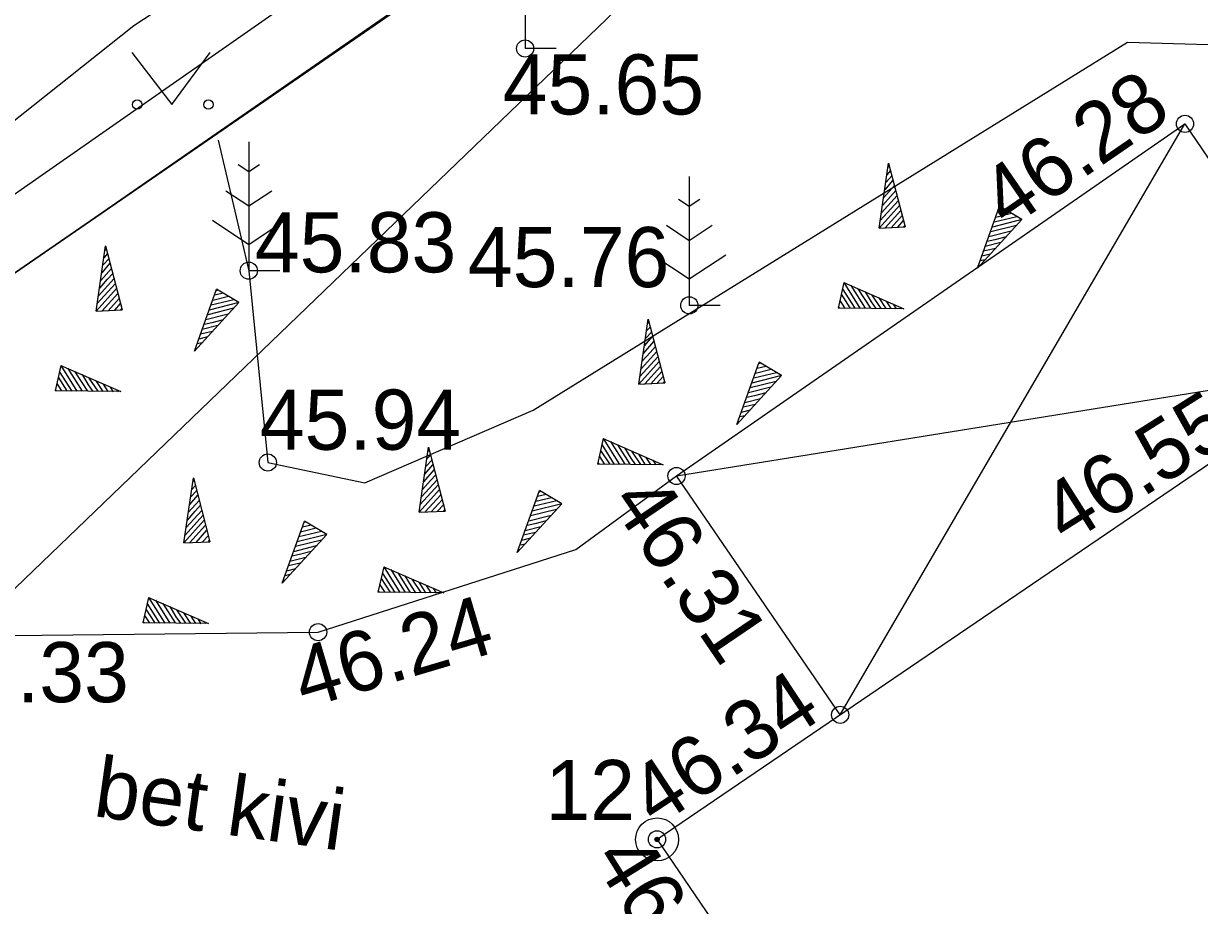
# Model space of a CAD drawing. Extents: x 642540 to 664205, y 6455727 to 6474272.
# Drawn here: x 642694.13 to 642707.81, y 6455835.37 to 6455845.64 of the extents above; entities that cross this region are included whole.
import ezdxf

# ---------------------------------------------------------------- set-up
doc = ezdxf.new("R2010")
doc.units = 0
for name, color, linetype in [('AED', 7, 'Continuous'), ('Default', 7, 'Continuous'), ('HALJASTUS', 7, 'Continuous'), ('HOONE', 7, 'Continuous'), ('HOONEDET', 7, 'Continuous'), ('KOORDPUNKT', 7, 'Continuous'), ('KORGUS-EH2000', 7, 'Continuous'), ('MOOTPIIR', 7, 'Continuous'), ('PIIR', 7, 'Continuous'), ('PUU', 7, 'Continuous'), ('RELJEEF', 7, 'Continuous'), ('SIOHULIIN', 7, 'Continuous'), ('TEE', 7, 'Continuous')]:
    doc.layers.add(name, color=color, linetype=linetype)

# ---------------------------------------------------------------- blocks, each defined once
blk = doc.blocks.new('POINT_DISPLAY')
at = {"layer": 'Default'}
blk.add_line((0, 0), (0, 0), dxfattribs=at)

msp = doc.modelspace()

# ---------------------------------------------------------------- linework, layer by layer
at = {"layer": 'AED'}
msp.add_lwpolyline([(642688.441, 6455838.805), (642690.793, 6455840.494), (642698.674, 6455845.957)], dxfattribs=at)
at = {"layer": 'HALJASTUS'}
for p, q in [((642695.388, 6455845.298), (642695.852, 6455844.691)), ((642695.852, 6455844.691), (642696.297, 6455845.298))]:
    msp.add_line(p, q, dxfattribs=at)
msp.add_lwpolyline([(642696.393, 6455844.278), (642696.748, 6455842.757), (642696.969, 6455840.524), (642698.099, 6455840.287), (642700.056, 6455841.132), (642706.971, 6455845.416), (642708.176, 6455845.384), (642708.984, 6455844.925), (642710.872, 6455842.395)], dxfattribs=at)
for centre in [(642695.451, 6455844.691), (642696.279, 6455844.691)]:
    msp.add_circle(centre, 0.055, dxfattribs=at)
at = {"layer": 'HOONE'}
msp.add_lwpolyline([(642703.627, 6455837.587), (642701.723, 6455840.368), (642707.638, 6455844.467), (642713.26, 6455836.195), (642712.138, 6455835.43)], dxfattribs=at)
msp.add_lwpolyline([(642708.434, 6455840.86), (642701.497, 6455836.137), (642703.819, 6455832.719), (642702.241, 6455831.647), (642704.741, 6455827.967), (642706.319, 6455829.039), (642708.402, 6455825.973), (642710.498, 6455827.397), (642711.527, 6455825.882), (642714.325, 6455827.798), (642713.25, 6455829.267), (642715.362, 6455830.702)], close=True, dxfattribs=at)
at = {"layer": 'HOONEDET'}
for p, q in [((642703.627, 6455837.587), (642707.638, 6455844.467)), ((642701.723, 6455840.368), (642709.566, 6455841.63))]:
    msp.add_line(p, q, dxfattribs=at)
at = {"layer": 'KOORDPUNKT'}
for radius in [0.25, 0.025, 0.0221, 0.0191, 0.0161, 0.0132, 0.0102, 0.00726, 0.0043]:
    msp.add_circle((642701.497, 6455836.137), radius, dxfattribs=at)
at = {"layer": 'KORGUS-EH2000'}
for centre in [(642699.962, 6455845.344), (642707.638, 6455844.467), (642696.748, 6455842.757), (642701.872, 6455842.354), (642696.969, 6455840.524), (642701.723, 6455840.368), (642697.554, 6455838.549), (642703.627, 6455837.587), (642701.497, 6455836.137)]:
    msp.add_circle(centre, 0.1, dxfattribs=at)
at = {"layer": 'MOOTPIIR'}
msp.add_lwpolyline([(642727.005, 6455866.696), (642742.26, 6455830.317), (642706.211, 6455811.942), (642685.17, 6455837.468)], close=True, dxfattribs=at)
at = {"layer": 'PIIR'}
msp.add_lwpolyline([(642702.6, 6455890.85), (642663.77, 6455862.88), (642683.56, 6455841.23), (642726.25, 6455871.09), (642728.12, 6455866.23), (642686.75, 6455837.72), (642708.44, 6455813.64), (642756.23, 6455760), (642759.15, 6455757.19), (642765.04, 6455751.53), (642781.48, 6455735.7), (642764.31, 6455726.9), (642755.51, 6455736.04), (642731.26, 6455763.03), (642712.56, 6455748.07), (642709.05, 6455752.06), (642703.05, 6455759.64), (642724.56, 6455770.53), (642694.14, 6455803.96), (642661.22, 6455840.47), (642651.26, 6455851.8), (642623.21, 6455883.95)], dxfattribs=at)
msp.add_lwpolyline([(642686.75, 6455837.72), (642728.12, 6455866.23), (642741.79, 6455830.56), (642708.44, 6455813.64)], close=True, dxfattribs=at)
at = {"layer": 'PUU'}
for p, q in [((642699.962, 6455846.844), (642699.962, 6455845.344)), ((642700.322, 6455845.344), (642699.962, 6455845.344)), ((642696.748, 6455844.257), (642696.748, 6455842.757)), ((642696.748, 6455843.907), (642696.624, 6455843.99)), ((642696.872, 6455843.99), (642696.748, 6455843.907)), ((642701.872, 6455843.854), (642701.872, 6455842.354)), ((642696.748, 6455843.507), (642696.481, 6455843.685)), ((642697.015, 6455843.685), (642696.748, 6455843.507)), ((642701.872, 6455843.504), (642701.748, 6455843.587)), ((642701.996, 6455843.587), (642701.872, 6455843.504)), ((642696.324, 6455843.346), (642696.748, 6455843.064)), ((642696.748, 6455843.064), (642697.172, 6455843.346)), ((642701.872, 6455843.104), (642701.605, 6455843.282)), ((642702.139, 6455843.282), (642701.872, 6455843.104)), ((642701.448, 6455842.943), (642701.872, 6455842.661)), ((642701.872, 6455842.661), (642702.296, 6455842.943)), ((642697.108, 6455842.757), (642696.748, 6455842.757)), ((642702.232, 6455842.354), (642701.872, 6455842.354))]:
    msp.add_line(p, q, dxfattribs=at)
at = {"layer": 'RELJEEF'}
for p, q in [((642704.081, 6455843.253), (642704.191, 6455844.01)), ((642704.185, 6455843.964), (642704.199, 6455843.981)), ((642704.191, 6455844.01), (642704.383, 6455843.267)), ((642704.158, 6455843.785), (642704.232, 6455843.864)), ((642704.172, 6455843.874), (642704.215, 6455843.922)), ((642704.135, 6455843.609), (642704.258, 6455843.749)), ((642704.149, 6455843.698), (642704.241, 6455843.808)), ((642704.094, 6455843.342), (642704.302, 6455843.571)), ((642704.108, 6455843.431), (642704.29, 6455843.632)), ((642704.122, 6455843.52), (642704.212, 6455843.623)), ((642704.212, 6455843.623), (642704.274, 6455843.69)), ((642704.081, 6455843.253), (642704.316, 6455843.517)), ((642704.15, 6455843.258), (642704.332, 6455843.458)), ((642705.223, 6455842.786), (642705.482, 6455843.508)), ((642705.559, 6455843.461), (642705.46, 6455843.437)), ((642705.497, 6455843.498), (642705.479, 6455843.49)), ((642705.742, 6455843.353), (642705.482, 6455843.508)), ((642704.222, 6455843.258), (642704.349, 6455843.4)), ((642704.296, 6455843.265), (642704.365, 6455843.341)), ((642705.742, 6455843.353), (642705.223, 6455842.786)), ((642705.742, 6455843.353), (642705.397, 6455843.264)), ((642705.682, 6455843.386), (642705.419, 6455843.324)), ((642705.621, 6455843.423), (642705.438, 6455843.377)), ((642704.081, 6455843.253), (642704.383, 6455843.267)), ((642704.365, 6455843.27), (642704.377, 6455843.281)), ((642705.617, 6455843.218), (642705.356, 6455843.151)), ((642705.679, 6455843.285), (642705.378, 6455843.211)), ((642694.973, 6455842.287), (642695.083, 6455843.045)), ((642695.083, 6455843.045), (642695.275, 6455842.301)), ((642705.497, 6455843.084), (642705.315, 6455843.038)), ((642705.426, 6455843.118), (642705.336, 6455843.098)), ((642705.559, 6455843.152), (642705.426, 6455843.118)), ((642695.05, 6455842.82), (642695.124, 6455842.898)), ((642695.064, 6455842.909), (642695.107, 6455842.957)), ((642695.077, 6455842.998), (642695.091, 6455843.016)), ((642705.315, 6455842.884), (642705.254, 6455842.872)), ((642705.377, 6455842.951), (642705.273, 6455842.925)), ((642705.435, 6455843.017), (642705.295, 6455842.985)), ((642695.027, 6455842.644), (642695.15, 6455842.784)), ((642695.041, 6455842.733), (642695.133, 6455842.842)), ((642705.253, 6455842.816), (642705.237, 6455842.814)), ((642695, 6455842.466), (642695.182, 6455842.666)), ((642695.014, 6455842.555), (642695.104, 6455842.657)), ((642695.104, 6455842.657), (642695.166, 6455842.725)), ((642703.668, 6455842.619), (642703.602, 6455842.323)), ((642703.668, 6455842.619), (642704.367, 6455842.315)), ((642703.668, 6455842.619), (642703.857, 6455842.32)), ((642694.973, 6455842.287), (642695.208, 6455842.551)), ((642694.986, 6455842.376), (642695.194, 6455842.606)), ((642695.042, 6455842.292), (642695.224, 6455842.493)), ((642696.115, 6455841.82), (642696.374, 6455842.542)), ((642696.451, 6455842.495), (642696.352, 6455842.471)), ((642696.389, 6455842.533), (642696.371, 6455842.524)), ((642696.634, 6455842.387), (642696.374, 6455842.542)), ((642703.638, 6455842.483), (642703.739, 6455842.326)), ((642703.651, 6455842.55), (642703.797, 6455842.32)), ((642703.75, 6455842.585), (642703.917, 6455842.321)), ((642703.834, 6455842.547), (642703.978, 6455842.322)), ((642703.916, 6455842.513), (642703.989, 6455842.393)), ((642703.995, 6455842.473), (642704.101, 6455842.318)), ((642695.114, 6455842.292), (642695.241, 6455842.434)), ((642695.188, 6455842.299), (642695.257, 6455842.376)), ((642696.634, 6455842.387), (642696.115, 6455841.82)), ((642696.634, 6455842.387), (642696.289, 6455842.298)), ((642696.574, 6455842.42), (642696.311, 6455842.358)), ((642696.513, 6455842.458), (642696.33, 6455842.411)), ((642703.605, 6455842.341), (642703.618, 6455842.325)), ((642703.622, 6455842.41), (642703.678, 6455842.325)), ((642703.989, 6455842.393), (642704.04, 6455842.318)), ((642704.077, 6455842.44), (642704.157, 6455842.317)), ((642704.161, 6455842.401), (642704.217, 6455842.317)), ((642704.243, 6455842.368), (642704.28, 6455842.313)), ((642694.973, 6455842.287), (642695.275, 6455842.301)), ((642695.257, 6455842.304), (642695.269, 6455842.315)), ((642696.509, 6455842.252), (642696.248, 6455842.185)), ((642696.571, 6455842.32), (642696.27, 6455842.245)), ((642704.367, 6455842.315), (642703.602, 6455842.323)), ((642704.327, 6455842.33), (642704.34, 6455842.314)), ((642696.389, 6455842.119), (642696.207, 6455842.073)), ((642696.318, 6455842.152), (642696.228, 6455842.132)), ((642696.451, 6455842.187), (642696.318, 6455842.152)), ((642701.284, 6455841.436), (642701.395, 6455842.193)), ((642701.375, 6455842.057), (642701.419, 6455842.105)), ((642701.389, 6455842.146), (642701.403, 6455842.164)), ((642701.395, 6455842.193), (642701.587, 6455841.45)), ((642696.269, 6455841.986), (642696.165, 6455841.96)), ((642696.327, 6455842.051), (642696.187, 6455842.019)), ((642701.339, 6455841.792), (642701.461, 6455841.932)), ((642701.352, 6455841.881), (642701.445, 6455841.991)), ((642701.362, 6455841.968), (642701.435, 6455842.047)), ((642696.145, 6455841.851), (642696.129, 6455841.849)), ((642696.207, 6455841.918), (642696.146, 6455841.906)), ((642701.311, 6455841.614), (642701.494, 6455841.815)), ((642701.325, 6455841.703), (642701.415, 6455841.806)), ((642701.415, 6455841.806), (642701.477, 6455841.873)), ((642694.56, 6455841.653), (642694.494, 6455841.357)), ((642694.56, 6455841.653), (642695.259, 6455841.35)), ((642694.56, 6455841.653), (642694.749, 6455841.355)), ((642701.284, 6455841.436), (642701.52, 6455841.7)), ((642701.298, 6455841.525), (642701.505, 6455841.754)), ((642702.426, 6455840.968), (642702.686, 6455841.691)), ((642702.701, 6455841.681), (642702.683, 6455841.673)), ((642702.945, 6455841.536), (642702.686, 6455841.691)), ((642694.53, 6455841.518), (642694.631, 6455841.36)), ((642694.543, 6455841.584), (642694.689, 6455841.354)), ((642694.642, 6455841.62), (642694.809, 6455841.355)), ((642694.726, 6455841.581), (642694.87, 6455841.356)), ((642694.808, 6455841.548), (642694.881, 6455841.427)), ((642701.354, 6455841.441), (642701.536, 6455841.641)), ((642701.425, 6455841.441), (642701.552, 6455841.583)), ((642701.499, 6455841.448), (642701.568, 6455841.524)), ((642702.945, 6455841.536), (642702.426, 6455840.968)), ((642702.945, 6455841.536), (642702.6, 6455841.447)), ((642702.886, 6455841.569), (642702.622, 6455841.507)), ((642702.824, 6455841.606), (642702.642, 6455841.56)), ((642702.763, 6455841.644), (642702.663, 6455841.62)), ((642694.514, 6455841.444), (642694.57, 6455841.36)), ((642694.881, 6455841.427), (642694.932, 6455841.352)), ((642694.887, 6455841.508), (642694.993, 6455841.353)), ((642694.969, 6455841.474), (642695.049, 6455841.351)), ((642695.053, 6455841.436), (642695.109, 6455841.352)), ((642695.135, 6455841.402), (642695.172, 6455841.348)), ((642701.284, 6455841.436), (642701.587, 6455841.45)), ((642701.569, 6455841.452), (642701.58, 6455841.463)), ((642702.821, 6455841.4), (642702.559, 6455841.334)), ((642702.883, 6455841.468), (642702.581, 6455841.394)), ((642695.259, 6455841.35), (642694.494, 6455841.357)), ((642694.497, 6455841.375), (642694.51, 6455841.359)), ((642695.219, 6455841.364), (642695.232, 6455841.348)), ((642702.701, 6455841.267), (642702.518, 6455841.221)), ((642702.63, 6455841.301), (642702.54, 6455841.281)), ((642702.763, 6455841.335), (642702.63, 6455841.301)), ((642702.581, 6455841.134), (642702.477, 6455841.108)), ((642702.638, 6455841.2), (642702.499, 6455841.168)), ((642702.456, 6455840.999), (642702.44, 6455840.997)), ((642702.518, 6455841.067), (642702.458, 6455841.055)), ((642698.729, 6455839.945), (642698.84, 6455840.702)), ((642698.84, 6455840.702), (642699.032, 6455839.959)), ((642700.872, 6455840.802), (642700.806, 6455840.506)), ((642700.854, 6455840.733), (642701, 6455840.503)), ((642700.872, 6455840.802), (642701.57, 6455840.498)), ((642700.872, 6455840.802), (642701.061, 6455840.503)), ((642700.954, 6455840.768), (642701.121, 6455840.504)), ((642701.038, 6455840.73), (642701.181, 6455840.504)), ((642701.12, 6455840.696), (642701.192, 6455840.576)), ((642698.82, 6455840.566), (642698.864, 6455840.614)), ((642698.834, 6455840.655), (642698.848, 6455840.673)), ((642700.826, 6455840.593), (642700.882, 6455840.508)), ((642700.841, 6455840.666), (642700.942, 6455840.509)), ((642701.192, 6455840.576), (642701.244, 6455840.5)), ((642701.199, 6455840.656), (642701.304, 6455840.501)), ((642701.281, 6455840.622), (642701.36, 6455840.499)), ((642701.365, 6455840.584), (642701.421, 6455840.5)), ((642698.784, 6455840.301), (642698.906, 6455840.441)), ((642698.797, 6455840.39), (642698.89, 6455840.499)), ((642698.807, 6455840.477), (642698.88, 6455840.556)), ((642701.57, 6455840.498), (642700.806, 6455840.506)), ((642700.808, 6455840.524), (642700.821, 6455840.508)), ((642701.447, 6455840.551), (642701.483, 6455840.496)), ((642701.531, 6455840.513), (642701.544, 6455840.497)), ((642695.993, 6455839.588), (642696.104, 6455840.346)), ((642696.098, 6455840.299), (642696.112, 6455840.316)), ((642696.104, 6455840.346), (642696.296, 6455839.602)), ((642698.756, 6455840.123), (642698.939, 6455840.323)), ((642698.77, 6455840.212), (642698.86, 6455840.314)), ((642698.86, 6455840.314), (642698.922, 6455840.382)), ((642696.071, 6455840.121), (642696.144, 6455840.199)), ((642696.084, 6455840.21), (642696.128, 6455840.258)), ((642698.729, 6455839.945), (642698.965, 6455840.209)), ((642698.743, 6455840.034), (642698.951, 6455840.263)), ((642698.799, 6455839.949), (642698.981, 6455840.15)), ((642699.871, 6455839.477), (642700.131, 6455840.199)), ((642700.208, 6455840.152), (642700.108, 6455840.128)), ((642700.146, 6455840.19), (642700.128, 6455840.181)), ((642700.39, 6455840.044), (642700.131, 6455840.199)), ((642696.048, 6455839.945), (642696.17, 6455840.084)), ((642696.061, 6455840.034), (642696.154, 6455840.143)), ((642696.124, 6455839.958), (642696.187, 6455840.026)), ((642698.87, 6455839.95), (642698.997, 6455840.091)), ((642698.944, 6455839.956), (642699.013, 6455840.033)), ((642700.39, 6455840.044), (642699.871, 6455839.477)), ((642700.39, 6455840.044), (642700.046, 6455839.956)), ((642700.331, 6455840.077), (642700.067, 6455840.015)), ((642700.269, 6455840.115), (642700.087, 6455840.069)), ((642696.007, 6455839.677), (642696.215, 6455839.906)), ((642696.021, 6455839.766), (642696.203, 6455839.967)), ((642696.034, 6455839.855), (642696.124, 6455839.958)), ((642698.729, 6455839.945), (642699.032, 6455839.959)), ((642699.014, 6455839.961), (642699.025, 6455839.972)), ((642700.266, 6455839.909), (642700.004, 6455839.843)), ((642700.328, 6455839.977), (642700.026, 6455839.902)), ((642695.993, 6455839.588), (642696.229, 6455839.852)), ((642696.063, 6455839.593), (642696.245, 6455839.794)), ((642697.135, 6455839.121), (642697.395, 6455839.843)), ((642697.533, 6455839.759), (642697.351, 6455839.712)), ((642697.472, 6455839.796), (642697.372, 6455839.772)), ((642697.41, 6455839.834), (642697.392, 6455839.825)), ((642697.654, 6455839.688), (642697.395, 6455839.843)), ((642700.146, 6455839.776), (642699.963, 6455839.73)), ((642700.075, 6455839.809), (642699.985, 6455839.79)), ((642700.208, 6455839.844), (642700.075, 6455839.809)), ((642695.993, 6455839.588), (642696.296, 6455839.602)), ((642696.134, 6455839.593), (642696.261, 6455839.735)), ((642696.208, 6455839.6), (642696.278, 6455839.676)), ((642696.278, 6455839.605), (642696.289, 6455839.616)), ((642697.654, 6455839.688), (642697.135, 6455839.121)), ((642697.592, 6455839.62), (642697.29, 6455839.546)), ((642697.654, 6455839.688), (642697.31, 6455839.599)), ((642697.595, 6455839.721), (642697.331, 6455839.659)), ((642700.026, 6455839.643), (642699.922, 6455839.617)), ((642700.083, 6455839.708), (642699.944, 6455839.677)), ((642697.53, 6455839.553), (642697.268, 6455839.486)), ((642697.472, 6455839.487), (642697.339, 6455839.453)), ((642699.901, 6455839.508), (642699.885, 6455839.506)), ((642699.963, 6455839.575), (642699.903, 6455839.564)), ((642697.347, 6455839.352), (642697.208, 6455839.32)), ((642697.41, 6455839.42), (642697.227, 6455839.373)), ((642697.339, 6455839.453), (642697.249, 6455839.433)), ((642697.227, 6455839.219), (642697.167, 6455839.207)), ((642697.29, 6455839.287), (642697.186, 6455839.26)), ((642698.317, 6455839.31), (642698.251, 6455839.015)), ((642698.299, 6455839.241), (642698.445, 6455839.012)), ((642698.317, 6455839.31), (642699.015, 6455839.007)), ((642698.317, 6455839.31), (642698.506, 6455839.012)), ((642698.399, 6455839.277), (642698.566, 6455839.013)), ((642698.483, 6455839.239), (642698.626, 6455839.013)), ((642698.565, 6455839.205), (642698.637, 6455839.084)), ((642697.165, 6455839.151), (642697.149, 6455839.15)), ((642698.271, 6455839.101), (642698.327, 6455839.017)), ((642698.286, 6455839.175), (642698.387, 6455839.018)), ((642698.637, 6455839.084), (642698.689, 6455839.009)), ((642698.644, 6455839.165), (642698.749, 6455839.01)), ((642698.726, 6455839.131), (642698.805, 6455839.008)), ((642698.81, 6455839.093), (642698.866, 6455839.009)), ((642698.892, 6455839.06), (642698.928, 6455839.005)), ((642695.581, 6455838.954), (642695.515, 6455838.658)), ((642695.581, 6455838.954), (642696.279, 6455838.651)), ((642695.581, 6455838.954), (642695.77, 6455838.656)), ((642695.663, 6455838.92), (642695.83, 6455838.656)), ((642699.015, 6455839.007), (642698.251, 6455839.015)), ((642698.253, 6455839.032), (642698.266, 6455839.016)), ((642698.976, 6455839.021), (642698.989, 6455839.005)), ((642695.55, 6455838.818), (642695.651, 6455838.661)), ((642695.563, 6455838.885), (642695.709, 6455838.655)), ((642695.747, 6455838.882), (642695.89, 6455838.657)), ((642695.829, 6455838.849), (642695.901, 6455838.728)), ((642695.908, 6455838.808), (642696.013, 6455838.653)), ((642696.279, 6455838.651), (642695.515, 6455838.658)), ((642695.517, 6455838.676), (642695.53, 6455838.66)), ((642695.535, 6455838.745), (642695.591, 6455838.661)), ((642695.901, 6455838.728), (642695.953, 6455838.653)), ((642695.99, 6455838.775), (642696.069, 6455838.652)), ((642696.074, 6455838.737), (642696.13, 6455838.652)), ((642696.156, 6455838.703), (642696.192, 6455838.648)), ((642696.24, 6455838.665), (642696.253, 6455838.649))]:
    msp.add_line(p, q, dxfattribs=at)
at = {"layer": 'SIOHULIIN'}
msp.add_lwpolyline([(642688.797, 6455834.024), (642711.072, 6455855.477), (642732.085, 6455859.001)], dxfattribs=at)
at = {"layer": 'TEE'}
for points in [[(642725.545, 6455866.408), (642714.731, 6455859.192), (642705.146, 6455851.962), (642702.846, 6455850.49), (642695.411, 6455845.608), (642690.724, 6455841.884), (642690.073, 6455840.01)], [(642688.464, 6455838.654), (642693.27, 6455838.502), (642697.554, 6455838.549), (642700.552, 6455839.51), (642701.723, 6455840.368)]]:
    msp.add_lwpolyline(points, dxfattribs=at)

# ---------------------------------------------------------------- block references
at = {"layer": 'RELJEEF', "xscale": 0.5, "yscale": 0.5000000000000001, "rotation": 24.978288138889116}
for p in [(642705.742, 6455843.353), (642704.081, 6455843.253), (642703.668, 6455842.619), (642696.634, 6455842.387), (642694.973, 6455842.287), (642694.56, 6455841.653), (642702.945, 6455841.536), (642701.284, 6455841.436), (642700.872, 6455840.802), (642700.39, 6455840.044), (642698.729, 6455839.945), (642697.654, 6455839.688), (642695.993, 6455839.588), (642698.317, 6455839.31), (642695.581, 6455838.954)]:
    msp.add_blockref('POINT_DISPLAY', p, dxfattribs=at)

# ---------------------------------------------------------------- texts
at = {"layer": 'KOORDPUNKT'}
msp.add_text('12', height=0.7, dxfattribs=at).set_placement((642700.198, 6455836.361))
at = {"layer": 'KORGUS-EH2000'}
for s, p in [(' 45.65', (642699.442, 6455844.576)), (' 45.83', (642696.559, 6455842.738)), (' 45.76', (642699.037, 6455842.566)), (' 45.94', (642696.616, 6455840.673)), (' 46.33', (642692.75, 6455837.734))]:
    msp.add_text(s, height=0.7, dxfattribs=at).set_placement(p)
for s, rotation, p in [(' 46.28', 34.5238, (642705.363, 6455843.08)), (' 46.55', 32.2747, (642706.04, 6455839.416)), (' 46.31', 304.2327, (642700.792, 6455840.279)), (' 46.24', 16.5672, (642697.143, 6455837.58)), (' 46.34', 33.4342, (642701.267, 6455836.124)), (' 46.35', 301.8493, (642700.6, 6455836.133))]:
    msp.add_text(s, height=0.7, rotation=rotation, dxfattribs=at).set_placement(p)
at = {"layer": 'TEE'}
msp.add_text('bet kivi', height=0.7, rotation=352.0024, dxfattribs=at).set_placement((642694.925, 6455836.411))

doc.saveas('drawing.dxf')
